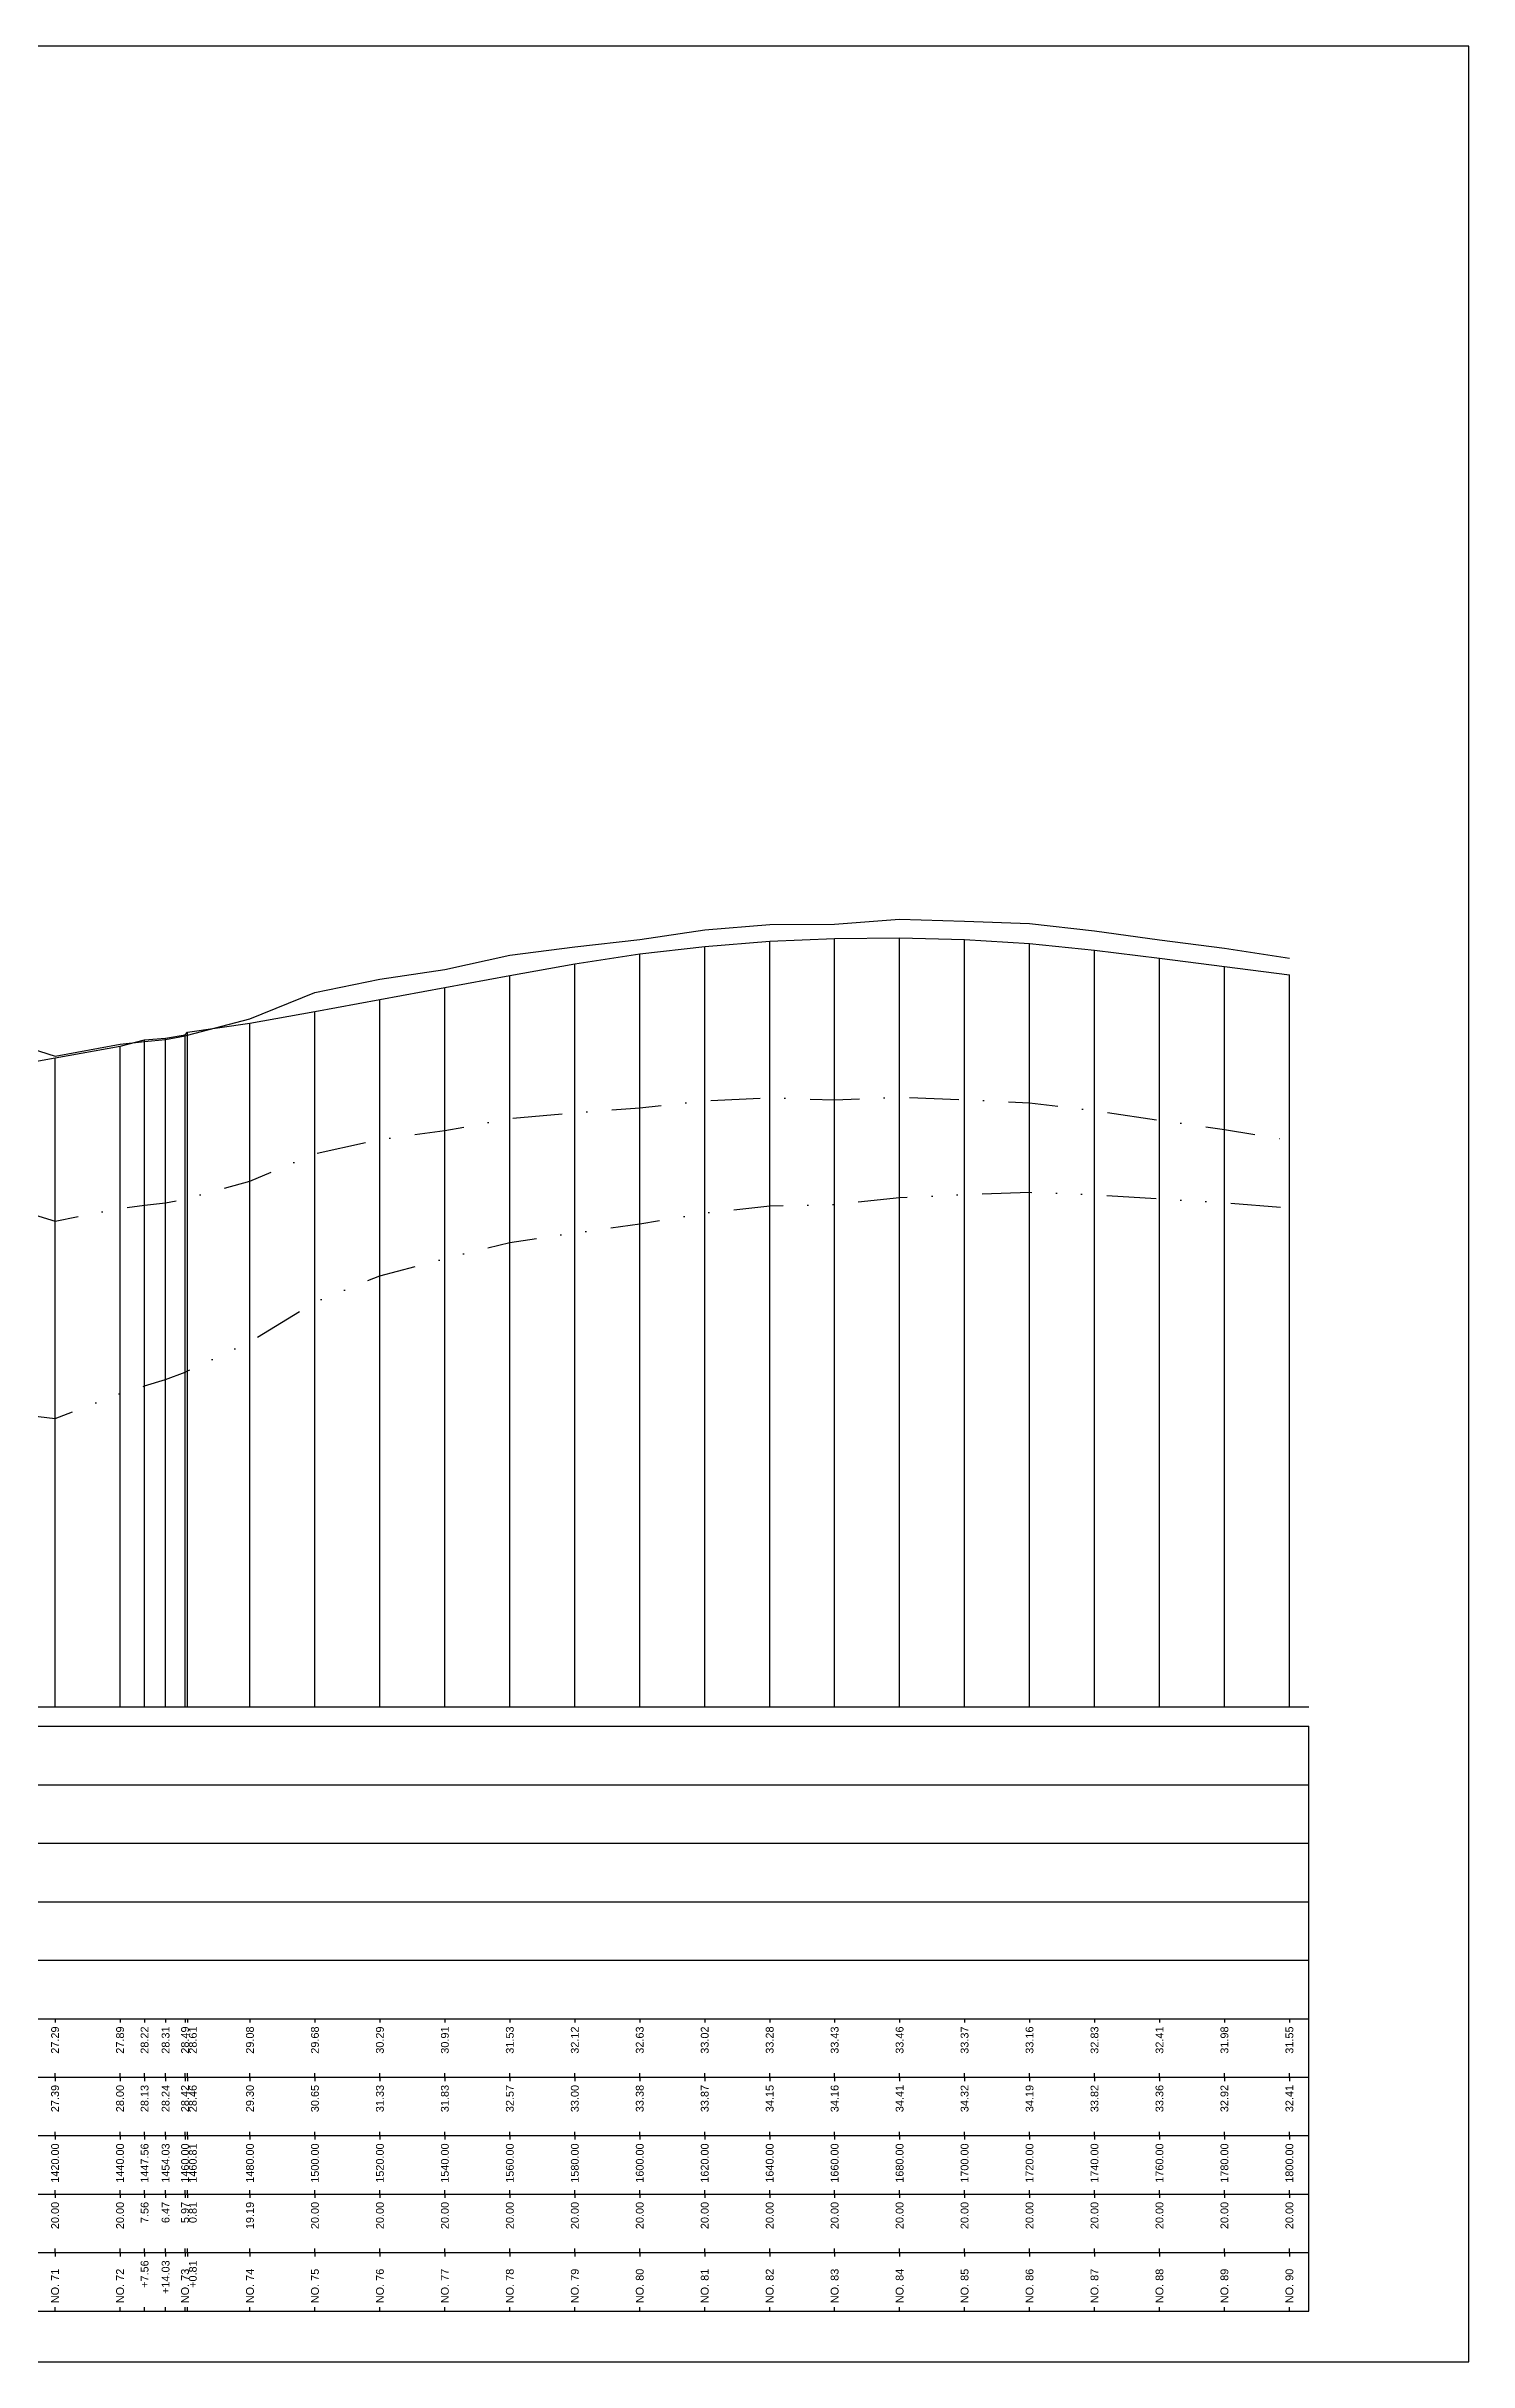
# Model space of a CAD drawing. Header units: millimetres. Extents: x -105495 to 3444, y -108190 to 2013.
# Drawn here: x 2218 to 2583, y -37996 to -37402 of the extents above; entities that cross this region are included whole.
import ezdxf
from ezdxf.enums import TextEntityAlignment as Align

# ---------------------------------------------------------------- set-up
doc = ezdxf.new("R2010")
doc.units = ezdxf.units.MM
doc.linetypes.add('DASHDOT', pattern=[25.4, 12.7, -6.35, 0, -6.35])
doc.linetypes.add('DIVIDE', pattern=[31.75, 12.7, -6.35, 0, -6.35, 0, -6.35])
for name, color, linetype in [('KZ_종단_계획선', 1, 'Continuous'), ('KZ_종단_도각', 7, 'Continuous'), ('KZ_종단_수직선', 7, 'Continuous'), ('KZ_종단_암선1', 56, 'DASHDOT'), ('KZ_종단_암선2', 4, 'DIVIDE'), ('KZ_종단_지반선', 3, 'Continuous'), ('KZ_종단_테이블문자', 7, 'Continuous'), ('KZ_종단_테이블선', 7, 'Continuous')]:
    doc.layers.add(name, color=color, linetype=linetype)
doc.styles.get("Standard").update_dxf_attribs({"font": 'arial.ttf'})

msp = doc.modelspace()

# ---------------------------------------------------------------- linework, layer by layer
at = {"layer": 'KZ_종단_계획선'}
msp.add_lwpolyline([(2203.67, -37664.51), (2220.33, -37661.53), (2237, -37658.55), (2243.3, -37656.9), (2248.69, -37656.45), (2253.67, -37655.56), (2254.34, -37654.93), (2270.33, -37652.58), (2287, -37649.59), (2303.67, -37646.56), (2320.33, -37643.46), (2337, -37640.36), (2353.67, -37637.39), (2370.33, -37634.85), (2387, -37632.92), (2403.67, -37631.6), (2420.33, -37630.87), (2437, -37630.72), (2453.67, -37631.15), (2470.33, -37632.18), (2487, -37633.85), (2503.67, -37635.97), (2520.33, -37638.11), (2537, -37640.25), (2537, -37640.25)], dxfattribs=at)
at = {"layer": 'KZ_종단_도각'}
msp.add_lwpolyline([(1742, -37996), (2583, -37996), (2583, -37402), (1742, -37402)], close=True, dxfattribs=at)
at = {"layer": 'KZ_종단_수직선'}
for p, q in [((2370.33, -37828), (2370.33, -37634.85)), ((2387, -37828), (2387, -37632.92)), ((2403.67, -37828), (2403.67, -37631.6)), ((2420.33, -37828), (2420.33, -37630.87)), ((2437, -37828), (2437, -37630.72)), ((2453.67, -37828), (2453.67, -37631.15)), ((2470.33, -37828), (2470.33, -37632.18)), ((2487, -37828), (2487, -37633.85)), ((2337, -37828), (2337, -37640.36)), ((2353.67, -37828), (2353.67, -37637.39)), ((2503.67, -37828), (2503.67, -37635.97)), ((2520.33, -37828), (2520.33, -37638.11)), ((2537, -37828), (2537, -37640.25)), ((2303.67, -37828), (2303.67, -37646.56)), ((2320.33, -37828), (2320.33, -37643.46)), ((2270.33, -37828), (2270.33, -37652.58)), ((2287, -37828), (2287, -37649.59)), ((2237, -37828), (2237, -37658.55)), ((2243.3, -37828), (2243.3, -37656.9)), ((2248.69, -37828), (2248.69, -37656.45)), ((2253.67, -37828), (2253.67, -37655.56)), ((2254.34, -37828), (2254.34, -37654.93)), ((2220.33, -37828), (2220.33, -37661.53))]:
    msp.add_line(p, q, dxfattribs=at)
at = {"layer": 'KZ_종단_암선1', "flags": 128}
msp.add_lwpolyline([(1787, -37729.44), (1803.67, -37732.63), (1820.33, -37732.18), (1827.37, -37731.8), (1837, -37731.28), (1853.67, -37728.38), (1870.33, -37727.46), (1887, -37717.77), (1903.67, -37716.05), (1920.33, -37716.77), (1937, -37717.43), (1953.67, -37717.96), (1970.33, -37717.95), (1980.36, -37720.3), (1980.36, -37720.3), (1983.17, -37720.96), (1987, -37721.13), (2003.67, -37721.8), (2020.33, -37722.12), (2024.09, -37722.2), (2037, -37722.5), (2053.67, -37722.06), (2070.33, -37720.97), (2087, -37720.16), (2103.67, -37718.23), (2120.33, -37716.16), (2137, -37713.77), (2153.67, -37710.36), (2165.83, -37708.62), (2170.33, -37707.97), (2187, -37704.01), (2203.67, -37698.32), (2220.33, -37703.37), (2237, -37700.09), (2243.3, -37699.34), (2248.69, -37698.71), (2253.67, -37697.73), (2254.34, -37697.55), (2270.33, -37693.12), (2287, -37686.1), (2303.67, -37682.44), (2320.33, -37680.14), (2337, -37677.06), (2353.67, -37675.58), (2370.33, -37674.29), (2387, -37672.48), (2403.67, -37671.72), (2420.33, -37672.31), (2437, -37671.6), (2453.67, -37672.24), (2470.33, -37673.05), (2487, -37675.04), (2503.67, -37677.52), (2520.33, -37679.9), (2537, -37682.6)], dxfattribs=at)
at = {"layer": 'KZ_종단_암선2', "flags": 128}
msp.add_lwpolyline([(1787, -37778.23), (1803.67, -37780.69), (1820.33, -37779.5), (1827.37, -37778.82), (1837, -37777.88), (1853.67, -37774.24), (1870.33, -37772.58), (1887, -37762.16), (1903.67, -37759.71), (1920.33, -37765.24), (1937, -37771.04), (1953.67, -37776.72), (1970.33, -37781.85), (1980.36, -37787.3), (1980.36, -37787.3), (1983.17, -37788.83), (1987, -37790.18), (2003.67, -37795.99), (2020.33, -37801.46), (2024.09, -37802.7), (2037, -37806.98), (2053.67, -37804.13), (2070.33, -37799.9), (2087, -37795.94), (2103.67, -37790.87), (2120.33, -37785.66), (2137, -37780.13), (2153.67, -37773.58), (2165.83, -37769.55), (2170.33, -37768.05), (2187, -37760.95), (2203.67, -37752.12), (2220.33, -37754.02), (2237, -37747.6), (2243.3, -37745.67), (2248.69, -37744.02), (2253.67, -37742.1), (2254.34, -37741.79), (2270.33, -37734.35), (2287, -37724.19), (2303.67, -37717.39), (2320.33, -37712.98), (2337, -37708.89), (2353.67, -37706.4), (2370.33, -37704.11), (2387, -37701.29), (2403.67, -37699.51), (2420.33, -37699.09), (2437, -37697.33), (2453.67, -37696.58), (2470.33, -37696), (2487, -37696.6), (2503.67, -37697.68), (2520.33, -37698.68), (2537, -37699.99)], dxfattribs=at)
at = {"layer": 'KZ_종단_지반선', "flags": 128}
msp.add_lwpolyline([(2203.67, -37655.74), (2220.33, -37661.04), (2237, -37658), (2243.3, -37657.35), (2248.69, -37656.79), (2253.67, -37655.89), (2254.34, -37655.71), (2270.33, -37651.52), (2287, -37644.74), (2303.67, -37641.33), (2320.33, -37638.85), (2337, -37635.14), (2353.67, -37633.02), (2370.33, -37631.11), (2387, -37628.66), (2403.67, -37627.26), (2420.33, -37627.22), (2437, -37625.94), (2453.67, -37626.42), (2470.33, -37627.06), (2487, -37628.89), (2503.67, -37631.19), (2520.33, -37633.41), (2537, -37635.95)], dxfattribs=at)
at = {"layer": 'KZ_종단_테이블선'}
for p, q in [((1767, -37828), (2542, -37828)), ((1767, -37833), (2542, -37833)), ((2542, -37848), (2542, -37833)), ((1767, -37848), (2542, -37848)), ((2542, -37863), (2542, -37848)), ((1767, -37863), (2542, -37863)), ((2542, -37878), (2542, -37863)), ((1767, -37878), (2542, -37878)), ((2542, -37893), (2542, -37878)), ((1767, -37893), (2542, -37893)), ((2542, -37908), (2542, -37893)), ((1767, -37908), (2542, -37908)), ((2220.33, -37908), (2220.33, -37909)), ((2237, -37908), (2237, -37909)), ((2243.3, -37908), (2243.3, -37909)), ((2248.69, -37908), (2248.69, -37909)), ((2253.67, -37908), (2253.67, -37909)), ((2254.34, -37908), (2254.34, -37909)), ((2270.33, -37908), (2270.33, -37909)), ((2287, -37908), (2287, -37909)), ((2303.67, -37908), (2303.67, -37909)), ((2320.33, -37908), (2320.33, -37909)), ((2337, -37908), (2337, -37909)), ((2353.67, -37908), (2353.67, -37909)), ((2370.33, -37908), (2370.33, -37909)), ((2387, -37908), (2387, -37909)), ((2403.67, -37908), (2403.67, -37909)), ((2420.33, -37908), (2420.33, -37909)), ((2437, -37908), (2437, -37909)), ((2453.67, -37908), (2453.67, -37909)), ((2470.33, -37908), (2470.33, -37909)), ((2487, -37908), (2487, -37909)), ((2503.67, -37908), (2503.67, -37909)), ((2520.33, -37908), (2520.33, -37909)), ((2537, -37908), (2537, -37909)), ((2542, -37923), (2542, -37908)), ((1767, -37923), (2542, -37923)), ((2220.33, -37923), (2220.33, -37922)), ((2220.33, -37923), (2220.33, -37924)), ((2237, -37923), (2237, -37922)), ((2237, -37923), (2237, -37924)), ((2243.3, -37923), (2243.3, -37922)), ((2243.3, -37923), (2243.3, -37924)), ((2248.69, -37923), (2248.69, -37922)), ((2248.69, -37923), (2248.69, -37924)), ((2253.67, -37923), (2253.67, -37922)), ((2253.67, -37923), (2253.67, -37924)), ((2254.34, -37923), (2254.34, -37922)), ((2254.34, -37923), (2254.34, -37924)), ((2270.33, -37923), (2270.33, -37922)), ((2270.33, -37923), (2270.33, -37924)), ((2287, -37923), (2287, -37922)), ((2287, -37923), (2287, -37924)), ((2303.67, -37923), (2303.67, -37922)), ((2303.67, -37923), (2303.67, -37924)), ((2320.33, -37923), (2320.33, -37922)), ((2320.33, -37923), (2320.33, -37924)), ((2337, -37923), (2337, -37922)), ((2337, -37923), (2337, -37924)), ((2353.67, -37923), (2353.67, -37922)), ((2353.67, -37923), (2353.67, -37924)), ((2370.33, -37923), (2370.33, -37922)), ((2370.33, -37923), (2370.33, -37924)), ((2387, -37923), (2387, -37922)), ((2387, -37923), (2387, -37924)), ((2403.67, -37923), (2403.67, -37922)), ((2403.67, -37923), (2403.67, -37924)), ((2420.33, -37923), (2420.33, -37922)), ((2420.33, -37923), (2420.33, -37924)), ((2437, -37923), (2437, -37922)), ((2437, -37923), (2437, -37924)), ((2453.67, -37923), (2453.67, -37922)), ((2453.67, -37923), (2453.67, -37924)), ((2470.33, -37923), (2470.33, -37922)), ((2470.33, -37923), (2470.33, -37924)), ((2487, -37923), (2487, -37922)), ((2487, -37923), (2487, -37924)), ((2503.67, -37923), (2503.67, -37922)), ((2503.67, -37923), (2503.67, -37924)), ((2520.33, -37923), (2520.33, -37922)), ((2520.33, -37923), (2520.33, -37924)), ((2537, -37923), (2537, -37922)), ((2537, -37923), (2537, -37924)), ((2542, -37938), (2542, -37923)), ((1767, -37938), (2542, -37938)), ((2220.33, -37938), (2220.33, -37937)), ((2220.33, -37938), (2220.33, -37939)), ((2237, -37938), (2237, -37937)), ((2237, -37938), (2237, -37939)), ((2243.3, -37938), (2243.3, -37937)), ((2243.3, -37938), (2243.3, -37939)), ((2248.69, -37938), (2248.69, -37937)), ((2248.69, -37938), (2248.69, -37939)), ((2253.67, -37938), (2253.67, -37937)), ((2253.67, -37938), (2253.67, -37939)), ((2254.34, -37938), (2254.34, -37937)), ((2254.34, -37938), (2254.34, -37939)), ((2270.33, -37938), (2270.33, -37937)), ((2270.33, -37938), (2270.33, -37939)), ((2287, -37938), (2287, -37937)), ((2287, -37938), (2287, -37939)), ((2303.67, -37938), (2303.67, -37937)), ((2303.67, -37938), (2303.67, -37939)), ((2320.33, -37938), (2320.33, -37937)), ((2320.33, -37938), (2320.33, -37939)), ((2337, -37938), (2337, -37937)), ((2337, -37938), (2337, -37939)), ((2353.67, -37938), (2353.67, -37937)), ((2353.67, -37938), (2353.67, -37939)), ((2370.33, -37938), (2370.33, -37937)), ((2370.33, -37938), (2370.33, -37939)), ((2387, -37938), (2387, -37937)), ((2387, -37938), (2387, -37939)), ((2403.67, -37938), (2403.67, -37937)), ((2403.67, -37938), (2403.67, -37939)), ((2420.33, -37938), (2420.33, -37937)), ((2420.33, -37938), (2420.33, -37939)), ((2437, -37938), (2437, -37937)), ((2437, -37938), (2437, -37939)), ((2453.67, -37938), (2453.67, -37937)), ((2453.67, -37938), (2453.67, -37939)), ((2470.33, -37938), (2470.33, -37937)), ((2470.33, -37938), (2470.33, -37939)), ((2487, -37938), (2487, -37937)), ((2487, -37938), (2487, -37939)), ((2503.67, -37938), (2503.67, -37937)), ((2503.67, -37938), (2503.67, -37939)), ((2520.33, -37938), (2520.33, -37937)), ((2520.33, -37938), (2520.33, -37939)), ((2537, -37938), (2537, -37937)), ((2537, -37938), (2537, -37939)), ((2542, -37953), (2542, -37938)), ((1767, -37953), (2542, -37953)), ((2220.33, -37953), (2220.33, -37952)), ((2220.33, -37953), (2220.33, -37954)), ((2237, -37953), (2237, -37952)), ((2237, -37953), (2237, -37954)), ((2243.3, -37953), (2243.3, -37952)), ((2243.3, -37953), (2243.3, -37954)), ((2248.69, -37953), (2248.69, -37952)), ((2248.69, -37953), (2248.69, -37954)), ((2253.67, -37953), (2253.67, -37952)), ((2253.67, -37953), (2253.67, -37954)), ((2254.34, -37953), (2254.34, -37952)), ((2254.34, -37953), (2254.34, -37954)), ((2270.33, -37953), (2270.33, -37952)), ((2270.33, -37953), (2270.33, -37954)), ((2287, -37953), (2287, -37952)), ((2287, -37953), (2287, -37954)), ((2303.67, -37953), (2303.67, -37952)), ((2303.67, -37953), (2303.67, -37954)), ((2320.33, -37953), (2320.33, -37952)), ((2320.33, -37953), (2320.33, -37954)), ((2337, -37953), (2337, -37952)), ((2337, -37953), (2337, -37954)), ((2353.67, -37953), (2353.67, -37952)), ((2353.67, -37953), (2353.67, -37954)), ((2370.33, -37953), (2370.33, -37952)), ((2370.33, -37953), (2370.33, -37954)), ((2387, -37953), (2387, -37952)), ((2387, -37953), (2387, -37954)), ((2403.67, -37953), (2403.67, -37952)), ((2403.67, -37953), (2403.67, -37954)), ((2420.33, -37953), (2420.33, -37952)), ((2420.33, -37953), (2420.33, -37954)), ((2437, -37953), (2437, -37952)), ((2437, -37953), (2437, -37954)), ((2453.67, -37953), (2453.67, -37952)), ((2453.67, -37953), (2453.67, -37954)), ((2470.33, -37953), (2470.33, -37952)), ((2470.33, -37953), (2470.33, -37954)), ((2487, -37953), (2487, -37952)), ((2487, -37953), (2487, -37954)), ((2503.67, -37953), (2503.67, -37952)), ((2503.67, -37953), (2503.67, -37954)), ((2520.33, -37953), (2520.33, -37952)), ((2520.33, -37953), (2520.33, -37954)), ((2537, -37953), (2537, -37952)), ((2537, -37953), (2537, -37954)), ((2542, -37968), (2542, -37953)), ((1767, -37968), (2542, -37968)), ((2220.33, -37968), (2220.33, -37967)), ((2220.33, -37968), (2220.33, -37969)), ((2237, -37968), (2237, -37967)), ((2237, -37968), (2237, -37969)), ((2243.3, -37968), (2243.3, -37967)), ((2243.3, -37968), (2243.3, -37969)), ((2248.69, -37968), (2248.69, -37967)), ((2248.69, -37968), (2248.69, -37969)), ((2253.67, -37968), (2253.67, -37967)), ((2253.67, -37968), (2253.67, -37969)), ((2254.34, -37968), (2254.34, -37967)), ((2254.34, -37968), (2254.34, -37969)), ((2270.33, -37968), (2270.33, -37967)), ((2270.33, -37968), (2270.33, -37969)), ((2287, -37968), (2287, -37967)), ((2287, -37968), (2287, -37969)), ((2303.67, -37968), (2303.67, -37967)), ((2303.67, -37968), (2303.67, -37969)), ((2320.33, -37968), (2320.33, -37967)), ((2320.33, -37968), (2320.33, -37969)), ((2337, -37968), (2337, -37967)), ((2337, -37968), (2337, -37969)), ((2353.67, -37968), (2353.67, -37967)), ((2353.67, -37968), (2353.67, -37969)), ((2370.33, -37968), (2370.33, -37967)), ((2370.33, -37968), (2370.33, -37969)), ((2387, -37968), (2387, -37967)), ((2387, -37968), (2387, -37969)), ((2403.67, -37968), (2403.67, -37967)), ((2403.67, -37968), (2403.67, -37969)), ((2420.33, -37968), (2420.33, -37967)), ((2420.33, -37968), (2420.33, -37969)), ((2437, -37968), (2437, -37967)), ((2437, -37968), (2437, -37969)), ((2453.67, -37968), (2453.67, -37967)), ((2453.67, -37968), (2453.67, -37969)), ((2470.33, -37968), (2470.33, -37967)), ((2470.33, -37968), (2470.33, -37969)), ((2487, -37968), (2487, -37967)), ((2487, -37968), (2487, -37969)), ((2503.67, -37968), (2503.67, -37967)), ((2503.67, -37968), (2503.67, -37969)), ((2520.33, -37968), (2520.33, -37967)), ((2520.33, -37968), (2520.33, -37969)), ((2537, -37968), (2537, -37967)), ((2537, -37968), (2537, -37969)), ((2542, -37983), (2542, -37968)), ((1767, -37983), (2542, -37983)), ((2220.33, -37983), (2220.33, -37982)), ((2237, -37983), (2237, -37982)), ((2243.3, -37983), (2243.3, -37982)), ((2248.69, -37983), (2248.69, -37982)), ((2253.67, -37983), (2253.67, -37982)), ((2254.34, -37983), (2254.34, -37982)), ((2270.33, -37983), (2270.33, -37982)), ((2287, -37983), (2287, -37982)), ((2303.67, -37983), (2303.67, -37982)), ((2320.33, -37983), (2320.33, -37982)), ((2337, -37983), (2337, -37982)), ((2353.67, -37983), (2353.67, -37982)), ((2370.33, -37983), (2370.33, -37982)), ((2387, -37983), (2387, -37982)), ((2403.67, -37983), (2403.67, -37982)), ((2420.33, -37983), (2420.33, -37982)), ((2437, -37983), (2437, -37982)), ((2453.67, -37983), (2453.67, -37982)), ((2470.33, -37983), (2470.33, -37982)), ((2487, -37983), (2487, -37982)), ((2503.67, -37983), (2503.67, -37982)), ((2520.33, -37983), (2520.33, -37982)), ((2537, -37983), (2537, -37982))]:
    msp.add_line(p, q, dxfattribs=at)

# ---------------------------------------------------------------- texts
at = {"layer": 'KZ_종단_테이블문자'}
for s, p in [('27.29', (2220.33, -37910)), ('27.89', (2237, -37910)), ('28.22', (2243.3, -37910)), ('28.31', (2248.69, -37910)), ('28.49', (2253.67, -37910)), ('28.61', (2255.67, -37910)), ('29.08', (2270.33, -37910)), ('29.68', (2287, -37910)), ('30.29', (2303.67, -37910)), ('30.91', (2320.33, -37910)), ('31.53', (2337, -37910)), ('32.12', (2353.67, -37910)), ('32.63', (2370.33, -37910)), ('33.02', (2387, -37910)), ('33.28', (2403.67, -37910)), ('33.43', (2420.33, -37910)), ('33.46', (2437, -37910)), ('33.37', (2453.67, -37910)), ('33.16', (2470.33, -37910)), ('32.83', (2487, -37910)), ('32.41', (2503.67, -37910)), ('31.98', (2520.33, -37910)), ('31.55', (2537, -37910)), ('27.39', (2220.33, -37925)), ('28.00', (2237, -37925)), ('28.13', (2243.3, -37925)), ('28.24', (2248.69, -37925)), ('28.42', (2253.67, -37925)), ('28.46', (2255.67, -37925)), ('29.30', (2270.33, -37925)), ('30.65', (2287, -37925)), ('31.33', (2303.67, -37925)), ('31.83', (2320.33, -37925)), ('32.57', (2337, -37925)), ('33.00', (2353.67, -37925)), ('33.38', (2370.33, -37925)), ('33.87', (2387, -37925)), ('34.15', (2403.67, -37925)), ('34.16', (2420.33, -37925)), ('34.41', (2437, -37925)), ('34.32', (2453.67, -37925)), ('34.19', (2470.33, -37925)), ('33.82', (2487, -37925)), ('33.36', (2503.67, -37925)), ('32.92', (2520.33, -37925)), ('32.41', (2537, -37925)), ('1420.00', (2220.33, -37940)), ('1440.00', (2237, -37940)), ('1447.56', (2243.3, -37940)), ('1454.03', (2248.69, -37940)), ('1460.00', (2253.67, -37940)), ('1460.81', (2255.67, -37940)), ('1480.00', (2270.33, -37940)), ('1500.00', (2287, -37940)), ('1520.00', (2303.67, -37940)), ('1540.00', (2320.33, -37940)), ('1560.00', (2337, -37940)), ('1580.00', (2353.67, -37940)), ('1600.00', (2370.33, -37940)), ('1620.00', (2387, -37940)), ('1640.00', (2403.67, -37940)), ('1660.00', (2420.33, -37940)), ('1680.00', (2437, -37940)), ('1700.00', (2453.67, -37940)), ('1720.00', (2470.33, -37940)), ('1740.00', (2487, -37940)), ('1760.00', (2503.67, -37940)), ('1780.00', (2520.33, -37940)), ('1800.00', (2537, -37940)), ('20.00', (2220.33, -37955)), ('20.00', (2237, -37955)), ('7.56', (2243.3, -37955)), ('6.47', (2248.69, -37955)), ('5.97', (2253.67, -37955)), ('0.81', (2255.67, -37955)), ('19.19', (2270.33, -37955)), ('20.00', (2287, -37955)), ('20.00', (2303.67, -37955)), ('20.00', (2320.33, -37955)), ('20.00', (2337, -37955)), ('20.00', (2353.67, -37955)), ('20.00', (2370.33, -37955)), ('20.00', (2387, -37955)), ('20.00', (2403.67, -37955)), ('20.00', (2420.33, -37955)), ('20.00', (2437, -37955)), ('20.00', (2453.67, -37955)), ('20.00', (2470.33, -37955)), ('20.00', (2487, -37955)), ('20.00', (2503.67, -37955)), ('20.00', (2520.33, -37955)), ('20.00', (2537, -37955)), ('+7.56', (2243.3, -37970)), ('+14.03', (2248.69, -37970)), ('+0.81', (2255.67, -37970))]:
    msp.add_text(s, height=2, rotation=90, dxfattribs=at).set_placement(p, align=Align.MIDDLE_RIGHT)
for s, p in [('NO. 71', (2220.33, -37981)), ('NO. 72', (2237, -37981)), ('NO. 73', (2253.67, -37981)), ('NO. 74', (2270.33, -37981)), ('NO. 75', (2287, -37981)), ('NO. 76', (2303.67, -37981)), ('NO. 77', (2320.33, -37981)), ('NO. 78', (2337, -37981)), ('NO. 79', (2353.67, -37981)), ('NO. 80', (2370.33, -37981)), ('NO. 81', (2387, -37981)), ('NO. 82', (2403.67, -37981)), ('NO. 83', (2420.33, -37981)), ('NO. 84', (2437, -37981)), ('NO. 85', (2453.67, -37981)), ('NO. 86', (2470.33, -37981)), ('NO. 87', (2487, -37981)), ('NO. 88', (2503.67, -37981)), ('NO. 89', (2520.33, -37981)), ('NO. 90', (2537, -37981))]:
    msp.add_text(s, height=2, rotation=90, dxfattribs=at).set_placement(p, align=Align.MIDDLE_LEFT)

doc.saveas('drawing.dxf')
